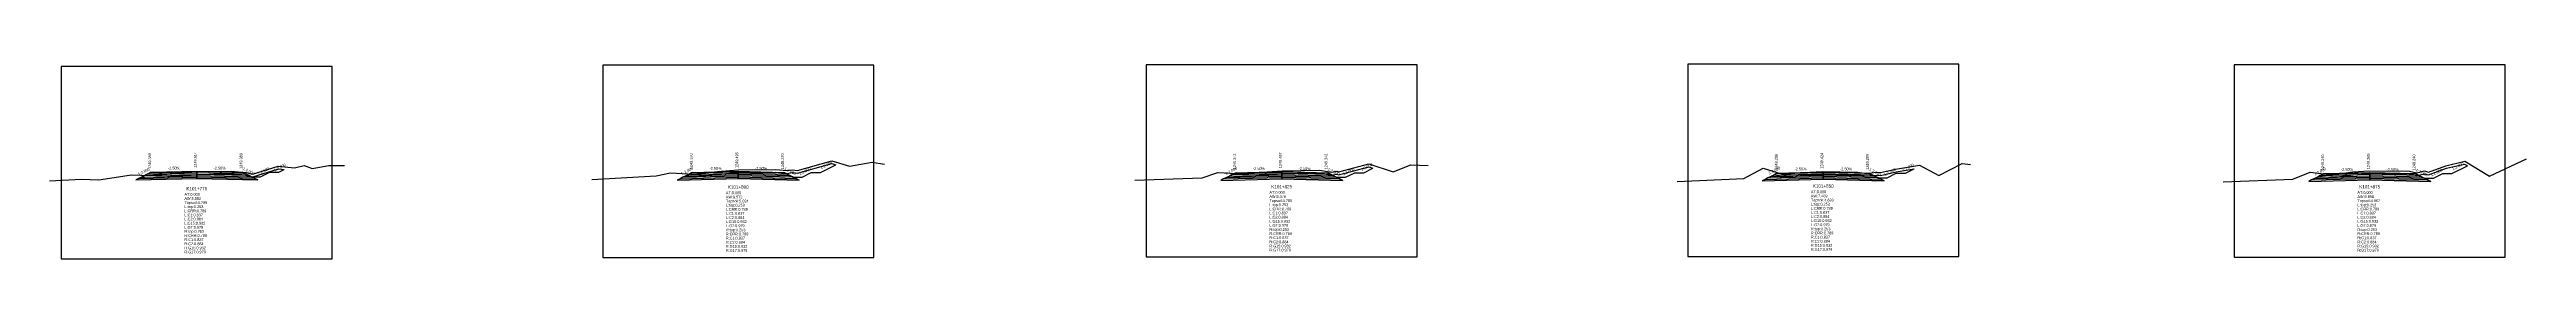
# Model space of a CAD drawing. Extents: x -7 to 78429, y 1189 to 1262.
# Drawn here: x 38937.9 to 39209.3, y 1239.9 to 1261.2 of the extents above; entities that cross this region are included whole.
import ezdxf
from ezdxf.enums import TextEntityAlignment as Align

# ---------------------------------------------------------------- set-up
doc = ezdxf.new("R2010")
doc.units = 0

msp = doc.modelspace()

# ---------------------------------------------------------------- linework, layer by layer
at = {"layer": 'A4_BORDER', "color": 7}
for points in [[(38939.197, 1239.928), (38968.897, 1239.928), (38968.897, 1260.928), (38939.197, 1260.928), (38939.197, 1239.928)], [(38998.526, 1240.095), (39028.226, 1240.095), (39028.226, 1261.095), (38998.526, 1261.095), (38998.526, 1240.095)], [(39058.083, 1240.138), (39087.783, 1240.138), (39087.783, 1261.138), (39058.083, 1261.138), (39058.083, 1240.138)], [(39117.415, 1240.205), (39147.115, 1240.205), (39147.115, 1261.205), (39117.415, 1261.205), (39117.415, 1240.205)], [(39177.299, 1240.128), (39206.999, 1240.128), (39206.999, 1261.128), (39177.299, 1261.128), (39177.299, 1240.128)]]:
    msp.add_lwpolyline(points, dxfattribs=at)
at = {"layer": 'CLEAR_GROUND', "color": 8}
for points in [[(38947.825, 1248.778), (38948.951, 1248.727), (38951.153, 1248.968), (38953.997, 1249.161), (38957.803, 1249.208), (38959.394, 1249.062), (38960.173, 1248.882), (38962.995, 1249.755), (38963.64, 1249.685)], [(39007.525, 1248.945), (39008.545, 1248.884), (39011.123, 1249.177), (39013.388, 1249.347), (39017.447, 1249.406), (39018.745, 1249.265), (39019.289, 1249.362), (39019.889, 1249.277), (39023.619, 1250.343), (39024.055, 1250.209)], [(39067.225, 1248.988), (39068.666, 1248.909), (39070.829, 1249.111), (39073, 1249.262), (39077.039, 1249.317), (39078.369, 1249.085), (39078.942, 1249.192), (39079.181, 1249.125), (39082.467, 1249.984), (39082.919, 1249.835)], [(39126.925, 1249.129), (39127.772, 1248.869), (39130.095, 1249.071), (39132.218, 1249.192), (39136.051, 1249.112), (39137.015, 1248.97), (39138.059, 1249.09), (39138.557, 1249.047), (39140.24, 1249.443), (39142.221, 1249.777)], [(39186.625, 1248.978), (39187.985, 1248.824), (39190.343, 1249.122), (39192.15, 1249.245), (39196.467, 1249.224), (39197.315, 1249.036), (39198.133, 1249.221), (39198.599, 1249.097), (39200.558, 1249.821), (39202.535, 1250.279), (39202.849, 1250.09)]]:
    msp.add_lwpolyline(points, dxfattribs=at)
at = {"layer": 'DESIGN_ROAD_TRIMMED', "color": 1}
for points in [[(38947.825, 1248.778), (38949.047, 1249.389), (38949.047, 1249.389), (38948.942, 1249.336), (38948.942, 1249.336), (38948.626, 1249.178), (38948.626, 1249.178), (38948.311, 1249.021), (38948.311, 1249.021), (38947.995, 1248.863), (38947.995, 1248.863), (38947.679, 1248.705), (38947.679, 1248.705), (38947.363, 1248.547), (38954.047, 1248.714), (38954.047, 1248.864), (38954.047, 1248.864), (38954.047, 1249.014), (38954.047, 1249.014), (38954.047, 1249.164), (38954.047, 1249.164), (38954.047, 1249.314), (38954.047, 1249.314), (38954.047, 1249.464), (38954.047, 1249.464), (38954.047, 1249.514), (38954.047, 1249.514), (38954.047, 1249.514), (38954.047, 1249.514), (38954.047, 1249.514), (38954.047, 1249.464), (38954.047, 1249.464), (38954.047, 1249.314), (38954.047, 1249.314), (38954.047, 1249.164), (38954.047, 1249.164), (38954.047, 1249.014), (38954.047, 1249.014), (38954.047, 1248.864), (38954.047, 1248.864), (38954.047, 1248.714), (38960.732, 1248.547), (38960.416, 1248.705), (38960.416, 1248.705), (38960.1, 1248.863), (38960.1, 1248.863), (38959.784, 1249.021), (38959.784, 1249.021), (38959.469, 1249.178), (38959.469, 1249.178), (38959.153, 1249.336), (38959.153, 1249.336), (38959.047, 1249.389), (38959.047, 1249.389), (38960.047, 1248.889), (38961.047, 1248.889), (38962.047, 1249.389), (38963.047, 1249.389), (38963.64, 1249.685)], [(39007.525, 1248.945), (39008.376, 1249.37), (39008.376, 1249.37), (39008.271, 1249.317), (39008.271, 1249.317), (39007.955, 1249.159), (39007.955, 1249.159), (39007.639, 1249.002), (39007.639, 1249.002), (39007.324, 1248.844), (39007.324, 1248.844), (39007.008, 1248.686), (39007.008, 1248.686), (39006.692, 1248.528), (39013.376, 1248.695), (39013.376, 1248.845), (39013.376, 1248.845), (39013.376, 1248.995), (39013.376, 1248.995), (39013.376, 1249.145), (39013.376, 1249.145), (39013.376, 1249.295), (39013.376, 1249.295), (39013.376, 1249.445), (39013.376, 1249.445), (39013.376, 1249.495), (39013.376, 1249.495), (39013.376, 1249.495), (39013.376, 1249.495), (39013.376, 1249.495), (39013.376, 1249.445), (39013.376, 1249.445), (39013.376, 1249.295), (39013.376, 1249.295), (39013.376, 1249.145), (39013.376, 1249.145), (39013.376, 1248.995), (39013.376, 1248.995), (39013.376, 1248.845), (39013.376, 1248.845), (39013.376, 1248.695), (39020.06, 1248.528), (39019.745, 1248.686), (39019.745, 1248.686), (39019.429, 1248.844), (39019.429, 1248.844), (39019.113, 1249.002), (39019.113, 1249.002), (39018.797, 1249.159), (39018.797, 1249.159), (39018.481, 1249.317), (39018.481, 1249.317), (39018.376, 1249.37), (39018.376, 1249.37), (39019.376, 1248.87), (39020.376, 1248.87), (39021.376, 1249.37), (39022.376, 1249.37), (39024.055, 1250.209)], [(39067.225, 1248.988), (39067.933, 1249.342), (39067.933, 1249.342), (39067.828, 1249.289), (39067.828, 1249.289), (39067.512, 1249.131), (39067.512, 1249.131), (39067.197, 1248.974), (39067.197, 1248.974), (39066.881, 1248.816), (39066.881, 1248.816), (39066.565, 1248.658), (39066.565, 1248.658), (39066.249, 1248.5), (39072.933, 1248.667), (39072.933, 1248.817), (39072.933, 1248.817), (39072.933, 1248.967), (39072.933, 1248.967), (39072.933, 1249.117), (39072.933, 1249.117), (39072.933, 1249.267), (39072.933, 1249.267), (39072.933, 1249.417), (39072.933, 1249.417), (39072.933, 1249.467), (39072.933, 1249.467), (39072.933, 1249.467), (39072.933, 1249.467), (39072.933, 1249.467), (39072.933, 1249.417), (39072.933, 1249.417), (39072.933, 1249.267), (39072.933, 1249.267), (39072.933, 1249.117), (39072.933, 1249.117), (39072.933, 1248.967), (39072.933, 1248.967), (39072.933, 1248.817), (39072.933, 1248.817), (39072.933, 1248.667), (39079.618, 1248.5), (39079.302, 1248.658), (39079.302, 1248.658), (39078.986, 1248.816), (39078.986, 1248.816), (39078.67, 1248.974), (39078.67, 1248.974), (39078.354, 1249.131), (39078.354, 1249.131), (39078.039, 1249.289), (39078.039, 1249.289), (39077.933, 1249.342), (39077.933, 1249.342), (39078.933, 1248.842), (39079.933, 1248.842), (39080.933, 1249.342), (39081.933, 1249.342), (39082.919, 1249.835)], [(39126.925, 1249.129), (39126.844, 1249.088), (39126.844, 1249.088), (39126.528, 1248.931), (39126.528, 1248.931), (39126.212, 1248.773), (39126.212, 1248.773), (39125.897, 1248.615), (39125.897, 1248.615), (39125.581, 1248.457), (39132.265, 1248.624), (39132.265, 1248.774), (39132.265, 1248.774), (39132.265, 1248.924), (39132.265, 1248.924), (39132.265, 1249.074), (39132.265, 1249.074), (39132.265, 1249.224), (39132.265, 1249.224), (39132.265, 1249.374), (39132.265, 1249.374), (39132.265, 1249.424), (39132.265, 1249.424), (39132.265, 1249.424), (39132.265, 1249.424), (39132.265, 1249.424), (39132.265, 1249.374), (39132.265, 1249.374), (39132.265, 1249.224), (39132.265, 1249.224), (39132.265, 1249.074), (39132.265, 1249.074), (39132.265, 1248.924), (39132.265, 1248.924), (39132.265, 1248.774), (39132.265, 1248.774), (39132.265, 1248.624), (39138.949, 1248.457), (39138.633, 1248.615), (39138.633, 1248.615), (39138.318, 1248.773), (39138.318, 1248.773), (39138.002, 1248.931), (39138.002, 1248.931), (39137.686, 1249.088), (39137.686, 1249.088), (39137.37, 1249.246), (39137.37, 1249.246), (39137.265, 1249.299), (39137.265, 1249.299), (39138.265, 1248.799), (39139.265, 1248.799), (39140.265, 1249.299), (39141.265, 1249.299), (39142.221, 1249.777)], [(39186.625, 1248.978), (39187.149, 1249.24), (39187.149, 1249.24), (39187.044, 1249.187), (39187.044, 1249.187), (39186.728, 1249.029), (39186.728, 1249.029), (39186.412, 1248.872), (39186.412, 1248.872), (39186.096, 1248.714), (39186.096, 1248.714), (39185.78, 1248.556), (39185.78, 1248.556), (39185.465, 1248.398), (39192.149, 1248.565), (39192.149, 1248.715), (39192.149, 1248.715), (39192.149, 1248.865), (39192.149, 1248.865), (39192.149, 1249.015), (39192.149, 1249.015), (39192.149, 1249.165), (39192.149, 1249.165), (39192.149, 1249.315), (39192.149, 1249.315), (39192.149, 1249.365), (39192.149, 1249.365), (39192.149, 1249.365), (39192.149, 1249.365), (39192.149, 1249.365), (39192.149, 1249.315), (39192.149, 1249.315), (39192.149, 1249.165), (39192.149, 1249.165), (39192.149, 1249.015), (39192.149, 1249.015), (39192.149, 1248.865), (39192.149, 1248.865), (39192.149, 1248.715), (39192.149, 1248.715), (39192.149, 1248.565), (39198.833, 1248.398), (39198.517, 1248.556), (39198.517, 1248.556), (39198.201, 1248.714), (39198.201, 1248.714), (39197.886, 1248.872), (39197.886, 1248.872), (39197.57, 1249.029), (39197.57, 1249.029), (39197.254, 1249.187), (39197.254, 1249.187), (39197.149, 1249.24), (39197.149, 1249.24), (39198.149, 1248.74), (39199.149, 1248.74), (39200.149, 1249.24), (39201.149, 1249.24), (39202.849, 1250.09)]]:
    msp.add_lwpolyline(points, dxfattribs=at)
at = {"layer": 'FINISHED_ROAD', "color": 2}
for points in [[(38949.047, 1249.389), (38949.047, 1249.389), (38954.047, 1249.514), (38959.047, 1249.389), (38959.047, 1249.389), (38960.047, 1248.889), (38961.047, 1248.889), (38962.047, 1249.389), (38963.047, 1249.389)], [(39008.376, 1249.37), (39008.376, 1249.37), (39013.376, 1249.495), (39018.376, 1249.37), (39018.376, 1249.37), (39019.376, 1248.87), (39020.376, 1248.87), (39021.376, 1249.37), (39022.376, 1249.37)], [(39067.933, 1249.342), (39067.933, 1249.342), (39072.933, 1249.467), (39077.933, 1249.342), (39077.933, 1249.342), (39078.933, 1248.842), (39079.933, 1248.842), (39080.933, 1249.342), (39081.933, 1249.342)], [(39127.265, 1249.299), (39127.265, 1249.299), (39132.265, 1249.424), (39137.265, 1249.299), (39137.265, 1249.299), (39138.265, 1248.799), (39139.265, 1248.799), (39140.265, 1249.299), (39141.265, 1249.299)], [(39187.149, 1249.24), (39187.149, 1249.24), (39192.149, 1249.365), (39197.149, 1249.24), (39197.149, 1249.24), (39198.149, 1248.74), (39199.149, 1248.74), (39200.149, 1249.24), (39201.149, 1249.24)]]:
    msp.add_lwpolyline(points, dxfattribs=at)
at = {"layer": 'LAYER_0', "color": 4}
for points in [[(38949.047, 1249.389), (38948.942, 1249.336), (38954.047, 1249.464), (38954.047, 1249.514)], [(39008.376, 1249.37), (39008.271, 1249.317), (39013.376, 1249.445), (39013.376, 1249.495)], [(39067.933, 1249.342), (39067.828, 1249.289), (39072.933, 1249.417), (39072.933, 1249.467)], [(39127.265, 1249.299), (39127.16, 1249.246), (39132.265, 1249.374), (39132.265, 1249.424)], [(39187.149, 1249.24), (39187.044, 1249.187), (39192.149, 1249.315), (39192.149, 1249.365)]]:
    msp.add_lwpolyline(points, dxfattribs=at)
at = {"layer": 'LAYER_1', "color": 4}
for points in [[(38948.942, 1249.336), (38948.626, 1249.178), (38954.047, 1249.314), (38954.047, 1249.464)], [(39008.271, 1249.317), (39007.955, 1249.159), (39013.376, 1249.295), (39013.376, 1249.445)], [(39067.828, 1249.289), (39067.512, 1249.131), (39072.933, 1249.267), (39072.933, 1249.417)], [(39127.16, 1249.246), (39126.844, 1249.088), (39132.265, 1249.224), (39132.265, 1249.374)], [(39187.044, 1249.187), (39186.728, 1249.029), (39192.149, 1249.165), (39192.149, 1249.315)]]:
    msp.add_lwpolyline(points, dxfattribs=at)
at = {"layer": 'LAYER_10', "color": 6}
for points in [[(38960.1, 1248.863), (38960.416, 1248.705), (38954.047, 1248.864), (38954.047, 1249.014)], [(39019.429, 1248.844), (39019.745, 1248.686), (39013.376, 1248.845), (39013.376, 1248.995)], [(39078.986, 1248.816), (39079.302, 1248.658), (39072.933, 1248.817), (39072.933, 1248.967)], [(39138.318, 1248.773), (39138.633, 1248.615), (39132.265, 1248.774), (39132.265, 1248.924)], [(39198.201, 1248.714), (39198.517, 1248.556), (39192.149, 1248.715), (39192.149, 1248.865)]]:
    msp.add_lwpolyline(points, dxfattribs=at)
at = {"layer": 'LAYER_11', "color": 6}
for points in [[(38960.416, 1248.705), (38960.732, 1248.547), (38954.047, 1248.714), (38954.047, 1248.864)], [(39019.745, 1248.686), (39020.06, 1248.528), (39013.376, 1248.695), (39013.376, 1248.845)], [(39079.302, 1248.658), (39079.618, 1248.5), (39072.933, 1248.667), (39072.933, 1248.817)], [(39138.633, 1248.615), (39138.949, 1248.457), (39132.265, 1248.624), (39132.265, 1248.774)], [(39198.517, 1248.556), (39198.833, 1248.398), (39192.149, 1248.565), (39192.149, 1248.715)]]:
    msp.add_lwpolyline(points, dxfattribs=at)
at = {"layer": 'LAYER_2', "color": 4}
for points in [[(38948.626, 1249.178), (38948.311, 1249.021), (38954.047, 1249.164), (38954.047, 1249.314)], [(39007.955, 1249.159), (39007.639, 1249.002), (39013.376, 1249.145), (39013.376, 1249.295)], [(39067.512, 1249.131), (39067.197, 1248.974), (39072.933, 1249.117), (39072.933, 1249.267)], [(39126.844, 1249.088), (39126.528, 1248.931), (39132.265, 1249.074), (39132.265, 1249.224)], [(39186.728, 1249.029), (39186.412, 1248.872), (39192.149, 1249.015), (39192.149, 1249.165)]]:
    msp.add_lwpolyline(points, dxfattribs=at)
at = {"layer": 'LAYER_3', "color": 4}
for points in [[(38948.311, 1249.021), (38947.995, 1248.863), (38954.047, 1249.014), (38954.047, 1249.164)], [(39007.639, 1249.002), (39007.324, 1248.844), (39013.376, 1248.995), (39013.376, 1249.145)], [(39067.197, 1248.974), (39066.881, 1248.816), (39072.933, 1248.967), (39072.933, 1249.117)], [(39126.528, 1248.931), (39126.212, 1248.773), (39132.265, 1248.924), (39132.265, 1249.074)], [(39186.412, 1248.872), (39186.096, 1248.714), (39192.149, 1248.865), (39192.149, 1249.015)]]:
    msp.add_lwpolyline(points, dxfattribs=at)
at = {"layer": 'LAYER_4', "color": 4}
for points in [[(38947.995, 1248.863), (38947.679, 1248.705), (38954.047, 1248.864), (38954.047, 1249.014)], [(39007.324, 1248.844), (39007.008, 1248.686), (39013.376, 1248.845), (39013.376, 1248.995)], [(39066.881, 1248.816), (39066.565, 1248.658), (39072.933, 1248.817), (39072.933, 1248.967)], [(39126.212, 1248.773), (39125.897, 1248.615), (39132.265, 1248.774), (39132.265, 1248.924)], [(39186.096, 1248.714), (39185.78, 1248.556), (39192.149, 1248.715), (39192.149, 1248.865)]]:
    msp.add_lwpolyline(points, dxfattribs=at)
at = {"layer": 'LAYER_5', "color": 4}
for points in [[(38947.679, 1248.705), (38947.363, 1248.547), (38954.047, 1248.714), (38954.047, 1248.864)], [(39007.008, 1248.686), (39006.692, 1248.528), (39013.376, 1248.695), (39013.376, 1248.845)], [(39066.565, 1248.658), (39066.249, 1248.5), (39072.933, 1248.667), (39072.933, 1248.817)], [(39125.897, 1248.615), (39125.581, 1248.457), (39132.265, 1248.624), (39132.265, 1248.774)], [(39185.78, 1248.556), (39185.465, 1248.398), (39192.149, 1248.565), (39192.149, 1248.715)]]:
    msp.add_lwpolyline(points, dxfattribs=at)
at = {"layer": 'LAYER_6', "color": 6}
for points in [[(38959.047, 1249.389), (38959.153, 1249.336), (38954.047, 1249.464), (38954.047, 1249.514)], [(39018.376, 1249.37), (39018.481, 1249.317), (39013.376, 1249.445), (39013.376, 1249.495)], [(39077.933, 1249.342), (39078.039, 1249.289), (39072.933, 1249.417), (39072.933, 1249.467)], [(39137.265, 1249.299), (39137.37, 1249.246), (39132.265, 1249.374), (39132.265, 1249.424)], [(39197.149, 1249.24), (39197.254, 1249.187), (39192.149, 1249.315), (39192.149, 1249.365)]]:
    msp.add_lwpolyline(points, dxfattribs=at)
at = {"layer": 'LAYER_7', "color": 6}
for points in [[(38959.153, 1249.336), (38959.469, 1249.178), (38954.047, 1249.314), (38954.047, 1249.464)], [(39018.481, 1249.317), (39018.797, 1249.159), (39013.376, 1249.295), (39013.376, 1249.445)], [(39078.039, 1249.289), (39078.354, 1249.131), (39072.933, 1249.267), (39072.933, 1249.417)], [(39137.37, 1249.246), (39137.686, 1249.088), (39132.265, 1249.224), (39132.265, 1249.374)], [(39197.254, 1249.187), (39197.57, 1249.029), (39192.149, 1249.165), (39192.149, 1249.315)]]:
    msp.add_lwpolyline(points, dxfattribs=at)
at = {"layer": 'LAYER_8', "color": 6}
for points in [[(38959.469, 1249.178), (38959.784, 1249.021), (38954.047, 1249.164), (38954.047, 1249.314)], [(39018.797, 1249.159), (39019.113, 1249.002), (39013.376, 1249.145), (39013.376, 1249.295)], [(39078.354, 1249.131), (39078.67, 1248.974), (39072.933, 1249.117), (39072.933, 1249.267)], [(39137.686, 1249.088), (39138.002, 1248.931), (39132.265, 1249.074), (39132.265, 1249.224)], [(39197.57, 1249.029), (39197.886, 1248.872), (39192.149, 1249.015), (39192.149, 1249.165)]]:
    msp.add_lwpolyline(points, dxfattribs=at)
at = {"layer": 'LAYER_9', "color": 6}
for points in [[(38959.784, 1249.021), (38960.1, 1248.863), (38954.047, 1249.014), (38954.047, 1249.164)], [(39019.113, 1249.002), (39019.429, 1248.844), (39013.376, 1248.995), (39013.376, 1249.145)], [(39078.67, 1248.974), (39078.986, 1248.816), (39072.933, 1248.967), (39072.933, 1249.117)], [(39138.002, 1248.931), (39138.318, 1248.773), (39132.265, 1248.924), (39132.265, 1249.074)], [(39197.886, 1248.872), (39198.201, 1248.714), (39192.149, 1248.865), (39192.149, 1249.015)]]:
    msp.add_lwpolyline(points, dxfattribs=at)
at = {"layer": 'NATURAL_GROUND', "color": 3}
for points in [[(38937.913, 1248.437), (38941.401, 1248.644), (38943.299, 1248.55), (38946.9, 1249.12), (38948.941, 1249.027), (38951.126, 1249.267), (38953.985, 1249.46), (38957.814, 1249.508), (38959.441, 1249.359), (38960.161, 1249.193), (38962.965, 1250.059), (38964.773, 1249.866), (38965.822, 1250.134), (38966.686, 1249.805), (38968.527, 1250.122), (38970.231, 1250.142)], [(38997.335, 1248.613), (39004.4, 1248.993), (39005.957, 1249.338), (39008.537, 1249.185), (39011.095, 1249.476), (39013.374, 1249.647), (39017.461, 1249.706), (39018.734, 1249.568), (39019.283, 1249.666), (39019.868, 1249.583), (39023.622, 1250.656), (39025.561, 1250.061), (39028.071, 1250.499), (39029.403, 1250.282)], [(39056.818, 1248.542), (39064.231, 1248.775), (39065.934, 1249.359), (39068.66, 1249.209), (39070.804, 1249.41), (39072.987, 1249.562), (39077.062, 1249.618), (39078.367, 1249.39), (39078.955, 1249.5), (39079.184, 1249.436), (39082.476, 1250.296), (39085.138, 1249.42), (39087.09, 1250.199), (39088.979, 1250.138)], [(39116.254, 1248.398), (39123.566, 1248.714), (39125.692, 1249.821), (39127.804, 1249.173), (39130.074, 1249.37), (39132.213, 1249.492), (39136.076, 1249.412), (39137.02, 1249.272), (39138.055, 1249.391), (39138.535, 1249.35), (39140.181, 1249.737), (39142.817, 1250.182), (39144.944, 1249.041), (39147.506, 1250.346), (39148.411, 1250.242)], [(39176.103, 1248.347), (39183.74, 1248.652), (39185.605, 1249.396), (39187.983, 1249.127), (39190.314, 1249.42), (39192.141, 1249.545), (39196.501, 1249.524), (39197.315, 1249.343), (39198.139, 1249.53), (39198.584, 1249.411), (39200.472, 1250.109), (39202.586, 1250.598), (39205.286, 1248.979), (39209.323, 1250.876)]]:
    msp.add_lwpolyline(points, dxfattribs=at)
at = {"layer": 'STRUCTURE_LEFT', "color": 4}
for points in [[(38949.047, 1249.389), (38948.942, 1249.336), (38948.942, 1249.336), (38948.626, 1249.178), (38948.626, 1249.178), (38948.311, 1249.021), (38948.311, 1249.021), (38947.995, 1248.863), (38947.995, 1248.863), (38947.679, 1248.705), (38947.679, 1248.705), (38947.363, 1248.547), (38954.047, 1248.714), (38954.047, 1248.864), (38954.047, 1248.864), (38954.047, 1249.014), (38954.047, 1249.014), (38954.047, 1249.164), (38954.047, 1249.164), (38954.047, 1249.314), (38954.047, 1249.314), (38954.047, 1249.464), (38954.047, 1249.464), (38954.047, 1249.514), (38954.047, 1249.514)], [(39008.376, 1249.37), (39008.271, 1249.317), (39008.271, 1249.317), (39007.955, 1249.159), (39007.955, 1249.159), (39007.639, 1249.002), (39007.639, 1249.002), (39007.324, 1248.844), (39007.324, 1248.844), (39007.008, 1248.686), (39007.008, 1248.686), (39006.692, 1248.528), (39013.376, 1248.695), (39013.376, 1248.845), (39013.376, 1248.845), (39013.376, 1248.995), (39013.376, 1248.995), (39013.376, 1249.145), (39013.376, 1249.145), (39013.376, 1249.295), (39013.376, 1249.295), (39013.376, 1249.445), (39013.376, 1249.445), (39013.376, 1249.495), (39013.376, 1249.495)], [(39067.933, 1249.342), (39067.828, 1249.289), (39067.828, 1249.289), (39067.512, 1249.131), (39067.512, 1249.131), (39067.197, 1248.974), (39067.197, 1248.974), (39066.881, 1248.816), (39066.881, 1248.816), (39066.565, 1248.658), (39066.565, 1248.658), (39066.249, 1248.5), (39072.933, 1248.667), (39072.933, 1248.817), (39072.933, 1248.817), (39072.933, 1248.967), (39072.933, 1248.967), (39072.933, 1249.117), (39072.933, 1249.117), (39072.933, 1249.267), (39072.933, 1249.267), (39072.933, 1249.417), (39072.933, 1249.417), (39072.933, 1249.467), (39072.933, 1249.467)], [(39127.265, 1249.299), (39127.16, 1249.246), (39127.16, 1249.246), (39126.844, 1249.088), (39126.844, 1249.088), (39126.528, 1248.931), (39126.528, 1248.931), (39126.212, 1248.773), (39126.212, 1248.773), (39125.897, 1248.615), (39125.897, 1248.615), (39125.581, 1248.457), (39132.265, 1248.624), (39132.265, 1248.774), (39132.265, 1248.774), (39132.265, 1248.924), (39132.265, 1248.924), (39132.265, 1249.074), (39132.265, 1249.074), (39132.265, 1249.224), (39132.265, 1249.224), (39132.265, 1249.374), (39132.265, 1249.374), (39132.265, 1249.424), (39132.265, 1249.424)], [(39187.149, 1249.24), (39187.044, 1249.187), (39187.044, 1249.187), (39186.728, 1249.029), (39186.728, 1249.029), (39186.412, 1248.872), (39186.412, 1248.872), (39186.096, 1248.714), (39186.096, 1248.714), (39185.78, 1248.556), (39185.78, 1248.556), (39185.465, 1248.398), (39192.149, 1248.565), (39192.149, 1248.715), (39192.149, 1248.715), (39192.149, 1248.865), (39192.149, 1248.865), (39192.149, 1249.015), (39192.149, 1249.015), (39192.149, 1249.165), (39192.149, 1249.165), (39192.149, 1249.315), (39192.149, 1249.315), (39192.149, 1249.365), (39192.149, 1249.365)]]:
    msp.add_lwpolyline(points, dxfattribs=at)
at = {"layer": 'STRUCTURE_RIGHT', "color": 6}
for points in [[(38954.047, 1249.514), (38954.047, 1249.514), (38954.047, 1249.464), (38954.047, 1249.464), (38954.047, 1249.314), (38954.047, 1249.314), (38954.047, 1249.164), (38954.047, 1249.164), (38954.047, 1249.014), (38954.047, 1249.014), (38954.047, 1248.864), (38954.047, 1248.864), (38954.047, 1248.714), (38960.732, 1248.547), (38960.416, 1248.705), (38960.416, 1248.705), (38960.1, 1248.863), (38960.1, 1248.863), (38959.784, 1249.021), (38959.784, 1249.021), (38959.469, 1249.178), (38959.469, 1249.178), (38959.153, 1249.336), (38959.153, 1249.336), (38959.047, 1249.389)], [(39013.376, 1249.495), (39013.376, 1249.495), (39013.376, 1249.445), (39013.376, 1249.445), (39013.376, 1249.295), (39013.376, 1249.295), (39013.376, 1249.145), (39013.376, 1249.145), (39013.376, 1248.995), (39013.376, 1248.995), (39013.376, 1248.845), (39013.376, 1248.845), (39013.376, 1248.695), (39020.06, 1248.528), (39019.745, 1248.686), (39019.745, 1248.686), (39019.429, 1248.844), (39019.429, 1248.844), (39019.113, 1249.002), (39019.113, 1249.002), (39018.797, 1249.159), (39018.797, 1249.159), (39018.481, 1249.317), (39018.481, 1249.317), (39018.376, 1249.37)], [(39072.933, 1249.467), (39072.933, 1249.467), (39072.933, 1249.417), (39072.933, 1249.417), (39072.933, 1249.267), (39072.933, 1249.267), (39072.933, 1249.117), (39072.933, 1249.117), (39072.933, 1248.967), (39072.933, 1248.967), (39072.933, 1248.817), (39072.933, 1248.817), (39072.933, 1248.667), (39079.618, 1248.5), (39079.302, 1248.658), (39079.302, 1248.658), (39078.986, 1248.816), (39078.986, 1248.816), (39078.67, 1248.974), (39078.67, 1248.974), (39078.354, 1249.131), (39078.354, 1249.131), (39078.039, 1249.289), (39078.039, 1249.289), (39077.933, 1249.342)], [(39132.265, 1249.424), (39132.265, 1249.424), (39132.265, 1249.374), (39132.265, 1249.374), (39132.265, 1249.224), (39132.265, 1249.224), (39132.265, 1249.074), (39132.265, 1249.074), (39132.265, 1248.924), (39132.265, 1248.924), (39132.265, 1248.774), (39132.265, 1248.774), (39132.265, 1248.624), (39138.949, 1248.457), (39138.633, 1248.615), (39138.633, 1248.615), (39138.318, 1248.773), (39138.318, 1248.773), (39138.002, 1248.931), (39138.002, 1248.931), (39137.686, 1249.088), (39137.686, 1249.088), (39137.37, 1249.246), (39137.37, 1249.246), (39137.265, 1249.299)], [(39192.149, 1249.365), (39192.149, 1249.365), (39192.149, 1249.315), (39192.149, 1249.315), (39192.149, 1249.165), (39192.149, 1249.165), (39192.149, 1249.015), (39192.149, 1249.015), (39192.149, 1248.865), (39192.149, 1248.865), (39192.149, 1248.715), (39192.149, 1248.715), (39192.149, 1248.565), (39198.833, 1248.398), (39198.517, 1248.556), (39198.517, 1248.556), (39198.201, 1248.714), (39198.201, 1248.714), (39197.886, 1248.872), (39197.886, 1248.872), (39197.57, 1249.029), (39197.57, 1249.029), (39197.254, 1249.187), (39197.254, 1249.187), (39197.149, 1249.24)]]:
    msp.add_lwpolyline(points, dxfattribs=at)

# ---------------------------------------------------------------- texts
at = {"layer": 'INFO_TEXT'}
for s, p in [('AT:0.000', (38952.697, 1246.828)), ('AW:5.682', (38952.697, 1246.378)), ('Topsoil:4.799', (38952.697, 1245.928)), ('L:top:0.253', (38952.697, 1245.478)), ('AT:0.000', (39012.026, 1246.995)), ('AW:9.572', (39012.026, 1246.545)), ('Topsoil:5.024', (39012.026, 1246.095)), ('L:top:0.253', (39012.026, 1245.645)), ('AT:0.000', (39071.583, 1247.038)), ('AW:8.376', (39071.583, 1246.588)), ('Topsoil:4.765', (39071.583, 1246.138)), ('L:top:0.253', (39071.583, 1245.688)), ('AT:0.000', (39130.915, 1247.105)), ('AW:7.469', (39130.915, 1246.655)), ('Topsoil:4.633', (39130.915, 1246.205)), ('L:top:0.253', (39130.915, 1245.755)), ('AT:0.000', (39190.799, 1247.028)), ('AW:9.958', (39190.799, 1246.578)), ('Topsoil:4.962', (39190.799, 1246.128)), ('L:top:0.253', (39190.799, 1245.678)), ('L:CRR:0.789', (38952.697, 1245.028)), ('L:C1:0.837', (38952.697, 1244.578)), ('L:C2:0.884', (38952.697, 1244.128)), ('L:G15:0.932', (38952.697, 1243.678)), ('L:G7:0.979', (38952.697, 1243.228)), ('R:top:0.253', (38952.697, 1242.778)), ('L:CRR:0.789', (39012.026, 1245.195)), ('L:C1:0.837', (39012.026, 1244.745)), ('L:C2:0.884', (39012.026, 1244.295)), ('L:G15:0.932', (39012.026, 1243.845)), ('L:G7:0.979', (39012.026, 1243.395)), ('R:top:0.253', (39012.026, 1242.945)), ('L:CRR:0.789', (39071.583, 1245.238)), ('L:C1:0.837', (39071.583, 1244.788)), ('L:C2:0.884', (39071.583, 1244.338)), ('L:G15:0.932', (39071.583, 1243.888)), ('L:G7:0.979', (39071.583, 1243.438)), ('R:top:0.253', (39071.583, 1242.988)), ('L:CRR:0.789', (39130.915, 1245.305)), ('L:C1:0.837', (39130.915, 1244.855)), ('L:C2:0.884', (39130.915, 1244.405)), ('L:G15:0.932', (39130.915, 1243.955)), ('L:G7:0.979', (39130.915, 1243.505)), ('R:top:0.253', (39130.915, 1243.055)), ('L:CRR:0.789', (39190.799, 1245.228)), ('L:C1:0.837', (39190.799, 1244.778)), ('L:C2:0.884', (39190.799, 1244.328)), ('L:G15:0.932', (39190.799, 1243.878)), ('L:G7:0.979', (39190.799, 1243.428)), ('R:top:0.253', (39190.799, 1242.978)), ('R:CRR:0.789', (38952.697, 1242.328)), ('R:C1:0.837', (38952.697, 1241.878)), ('R:C2:0.884', (38952.697, 1241.428)), ('R:G15:0.932', (38952.697, 1240.978)), ('R:G17:0.979', (38952.697, 1240.528)), ('R:CRR:0.789', (39012.026, 1242.495)), ('R:C1:0.837', (39012.026, 1242.045)), ('R:C2:0.884', (39012.026, 1241.595)), ('R:G15:0.932', (39012.026, 1241.145)), ('R:G17:0.979', (39012.026, 1240.695)), ('R:CRR:0.789', (39071.583, 1242.538)), ('R:C1:0.837', (39071.583, 1242.088)), ('R:C2:0.884', (39071.583, 1241.638)), ('R:G15:0.932', (39071.583, 1241.188)), ('R:G17:0.979', (39071.583, 1240.738)), ('R:CRR:0.789', (39130.915, 1242.605)), ('R:C1:0.837', (39130.915, 1242.155)), ('R:C2:0.884', (39130.915, 1241.705)), ('R:G15:0.932', (39130.915, 1241.255)), ('R:G17:0.979', (39130.915, 1240.805)), ('R:CRR:0.789', (39190.799, 1242.528)), ('R:C1:0.837', (39190.799, 1242.078)), ('R:C2:0.884', (39190.799, 1241.628)), ('R:G15:0.932', (39190.799, 1241.178)), ('R:G17:0.979', (39190.799, 1240.728))]:
    msp.add_text(s, height=0.3, dxfattribs=at).set_placement(p)
at = {"layer": 'LEFT_TEXT_H'}
for s, p in [('1249.389', (38949.047, 1249.749)), ('1249.370', (39008.376, 1249.73)), ('1249.342', (39067.933, 1249.702)), ('1249.299', (39127.265, 1249.659)), ('1249.240', (39187.149, 1249.6))]:
    msp.add_text(s, height=0.3, rotation=90, dxfattribs=at).set_placement(p)
at = {"layer": 'POINT_TEXT_H'}
for s, p in [('1249.514', (38954.047, 1249.874)), ('1249.495', (39013.376, 1249.855)), ('1249.467', (39072.933, 1249.827)), ('1249.424', (39132.265, 1249.784)), ('1249.365', (39192.149, 1249.725))]:
    msp.add_text(s, height=0.3, rotation=90, dxfattribs=at).set_placement(p)
at = {"layer": 'RIGHT_TEXT_H'}
for s, p in [('1249.389', (38959.047, 1249.749)), ('1249.370', (39018.376, 1249.73)), ('1249.342', (39077.933, 1249.702)), ('1249.299', (39137.265, 1249.659)), ('1249.240', (39197.149, 1249.6))]:
    msp.add_text(s, height=0.3, rotation=90, dxfattribs=at).set_placement(p)
at = {"layer": 'SLOPE_left'}
for p in [(38948.356, 1249.244), (39007.87, 1249.318), (39067.499, 1249.326), (39127.015, 1249.375), (39186.807, 1249.27)]:
    msp.add_text('1:2.000', height=0.3, rotation=26.565, dxfattribs=at).set_placement(p, align=Align.BOTTOM_CENTER)
at = {"layer": 'SLOPE_right'}
for rotation, p in [(-26.565, (38959.628, 1249.3)), (26.565, (38961.467, 1249.3)), (26.565, (38963.263, 1249.698)), (-26.565, (39018.957, 1249.281)), (26.565, (39020.796, 1249.281)), (26.565, (39023.135, 1249.951)), (-26.565, (39078.514, 1249.253)), (26.565, (39080.353, 1249.253)), (26.565, (39082.346, 1249.749)), (-26.565, (39137.845, 1249.21)), (26.565, (39139.684, 1249.21)), (26.565, (39141.663, 1249.699)), (-26.565, (39197.729, 1249.151)), (26.565, (39199.568, 1249.151)), (26.565, (39201.919, 1249.826))]:
    msp.add_text('1:2.000', height=0.3, rotation=rotation, dxfattribs=at).set_placement(p, align=Align.BOTTOM_CENTER)
at = {"layer": 'SLOPE_TEXT'}
for p in [(38951.547, 1249.691), (38956.547, 1249.691), (39010.876, 1249.672), (39015.876, 1249.672), (39070.433, 1249.645), (39075.433, 1249.645), (39129.765, 1249.601), (39134.765, 1249.601), (39189.649, 1249.543), (39194.649, 1249.543)]:
    msp.add_text('-2.50%', height=0.3, dxfattribs=at).set_placement(p, align=Align.CENTER)
at = {"layer": 'STATION_TITLE'}
for s, p in [('K101+775', (38954.047, 1247.428)), ('K101+800', (39013.376, 1247.595)), ('K101+825', (39072.933, 1247.638)), ('K101+850', (39132.265, 1247.705)), ('K101+875', (39192.149, 1247.628))]:
    msp.add_text(s, height=0.36, dxfattribs=at).set_placement(p, align=Align.CENTER)

doc.saveas('drawing.dxf')
